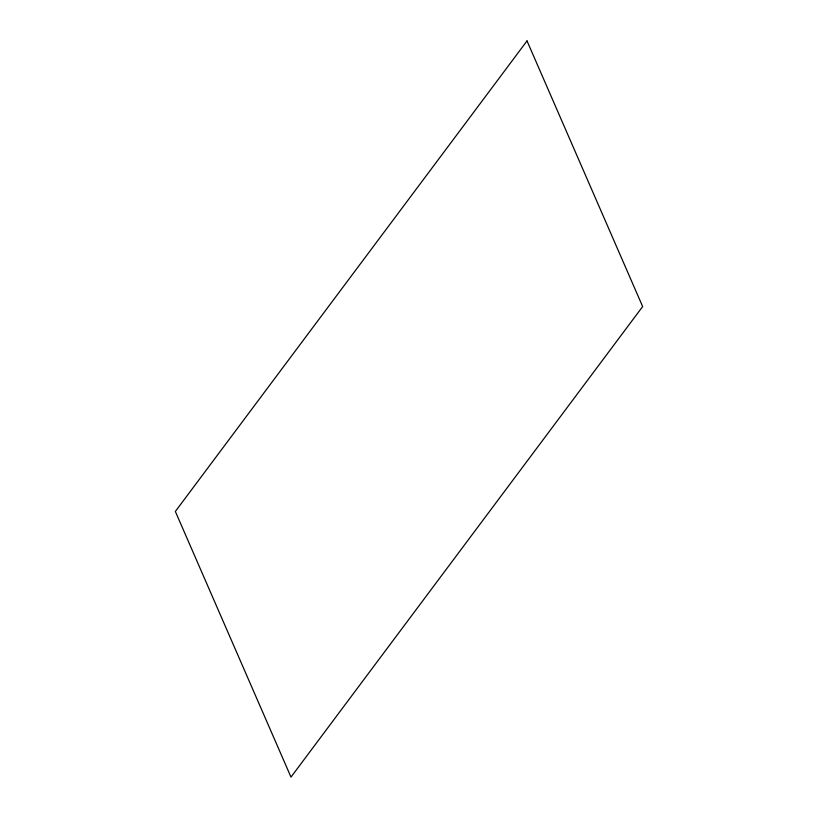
<?xml version="1.0" encoding="UTF-8"?>
<svg xmlns="http://www.w3.org/2000/svg" width="818" height="818" viewBox="0 0 818 818"><rect width="100%" height="100%" fill="white"/><g stroke="black" fill="none" stroke-linecap="round" stroke-linejoin="round"><path stroke-width="1.23" d="M527.017 40.9L175.349 511.454L290.983 777.1L642.651 306.546L527.017 40.9"/></g></svg>
